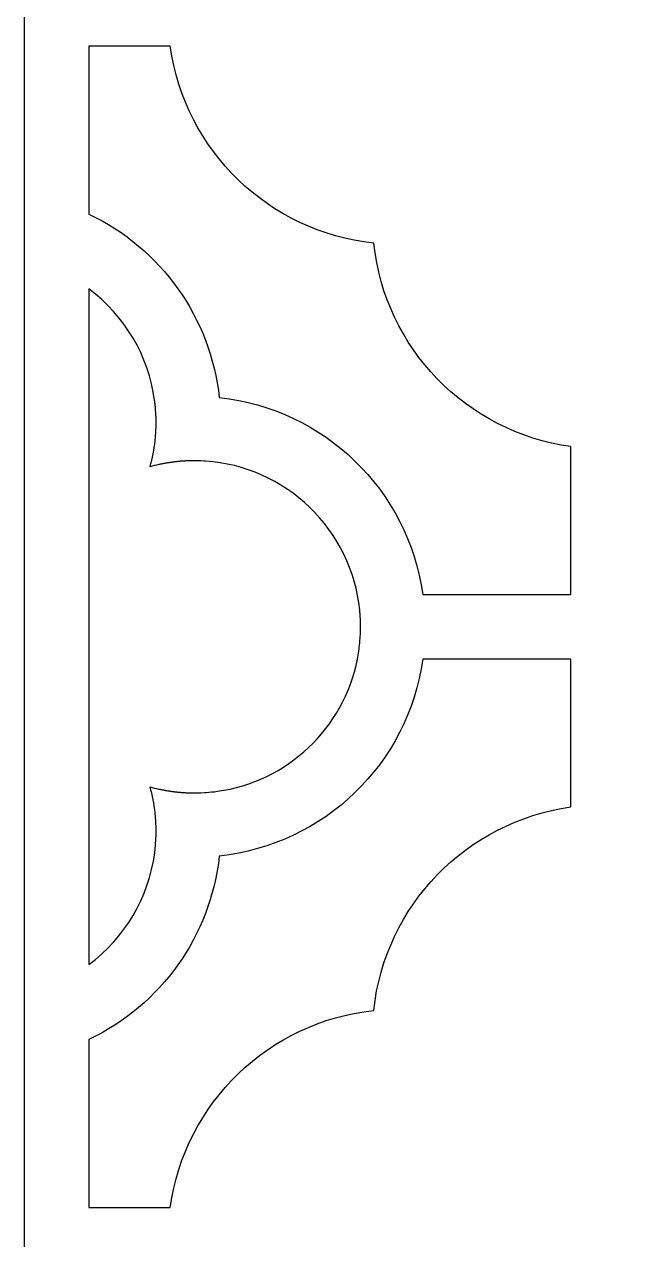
# Model space of a CAD drawing. Header units: centimetres. Extents: x -8.6 to 7.4, y -2.5 to 11.8.
# Drawn here: x -0.189 to 1.081, y 7.233 to 9.78 of the extents above; entities that cross this region are included whole.
import ezdxf

# ---------------------------------------------------------------- set-up
doc = ezdxf.new("R2010")
doc.units = ezdxf.units.CM
doc.header["$MEASUREMENT"] = 0
doc.layers.add('layer 1', color=7, linetype='Continuous')

msp = doc.modelspace()

# ---------------------------------------------------------------- linework, layer by layer
at = {"layer": 'layer 1', "color": 242}
for points, knots in [([(-0.18941, 11.81631), (-0.18941, 11.81631), (-0.0542, 11.81631), (-0.0542, 11.81631), (-0.0542, 11.81631), (-0.0542, 11.81631), (7.23783, 11.81631), (7.23783, 11.81631), (7.23783, 11.81631), (7.23783, 11.81631), (7.37304, 11.81631), (7.37304, 11.81631), (7.37304, 11.81631), (7.37304, 11.81631), (7.37304, 11.6811), (7.37304, 11.6811), (7.37304, 11.6811), (7.37304, 11.6811), (7.37304, -2.35212), (7.37304, -2.35212), (7.37304, -2.35212), (7.37304, -2.35212), (7.37304, -2.48733), (7.37304, -2.48733), (7.37304, -2.48733), (7.37304, -2.48733), (7.23783, -2.48733), (7.23783, -2.48733), (7.23783, -2.48733), (7.23783, -2.48733), (-0.0542, -2.48733), (-0.0542, -2.48733), (-0.0542, -2.48733), (-0.0542, -2.48733), (-0.18941, -2.48733), (-0.18941, -2.48733), (-0.18941, -2.48733), (-0.18941, -2.48733), (-0.18941, -2.35212), (-0.18941, -2.35212), (-0.18941, -2.35212), (-0.18941, -2.35212), (-0.18941, 11.6811), (-0.18941, 11.6811), (-0.18941, 11.6811), (-0.18941, 11.6811), (-0.18941, 11.81631), (-0.18941, 11.81631)], [0, 0, 0, 0, 0.0769231, 0.0769231, 0.0769231, 0.0769231, 0.1538462, 0.1538462, 0.1538462, 0.1538462, 0.2307692, 0.2307692, 0.2307692, 0.2307692, 0.3076923, 0.3076923, 0.3076923, 0.3076923, 0.3846154, 0.3846154, 0.3846154, 0.3846154, 0.4615385, 0.4615385, 0.4615385, 0.4615385, 0.5384615, 0.5384615, 0.5384615, 0.5384615, 0.6153846, 0.6153846, 0.6153846, 0.6153846, 0.6923077, 0.6923077, 0.6923077, 0.6923077, 0.7692308, 0.7692308, 0.7692308, 0.7692308, 0.8461538, 0.8461538, 0.8461538, 0.8461538, 1, 1, 1, 1]), ([(-0.0542, 9.73452), (-0.0542, 9.73452), (-0.0412, 9.73452), (-0.0412, 9.73452), (-0.0412, 9.73452), (-0.0412, 9.73452), (0.05099, 9.73452), (0.05099, 9.73452), (0.05099, 9.73452), (0.05099, 9.73452), (0.11614, 9.73452), (0.11614, 9.73452), (0.11614, 9.73452), (0.14695, 9.51533), (0.32248, 9.3452), (0.54257, 9.32167), (0.54257, 9.32167), (0.56627, 9.1016), (0.7362, 8.92589), (0.95541, 8.89525), (0.95541, 8.89525), (0.95541, 8.89525), (0.95541, 8.82997), (0.95541, 8.82997), (0.95541, 8.82997), (0.95541, 8.82997), (0.95541, 8.79668), (0.95541, 8.79668), (0.95541, 8.79668), (0.95541, 8.79668), (0.95541, 8.69812), (0.95541, 8.69812), (0.95541, 8.69812), (0.95541, 8.69812), (0.95541, 8.58531), (0.95541, 8.58531), (0.95541, 8.58531), (0.95541, 8.58531), (0.80044, 8.58531), (0.80044, 8.58531), (0.80044, 8.58531), (0.80044, 8.58531), (0.64548, 8.58531), (0.64548, 8.58531), (0.64548, 8.58531), (0.61467, 8.8045), (0.43914, 8.97463), (0.21905, 8.99817), (0.21905, 8.99817), (0.2008, 9.16512), (0.09749, 9.3106), (-0.0542, 9.38267), (-0.0542, 9.38267), (-0.0542, 9.38267), (-0.0542, 9.73452), (-0.0542, 9.73452), (-0.0542, 9.73452), (-0.0542, 9.73452), (-0.0542, 9.73452), (-0.0542, 9.73452)], [0, 0, 0, 0, 0.0625, 0.0625, 0.0625, 0.0625, 0.125, 0.125, 0.125, 0.125, 0.1875, 0.1875, 0.1875, 0.1875, 0.25, 0.25, 0.25, 0.25, 0.3125, 0.3125, 0.3125, 0.3125, 0.375, 0.375, 0.375, 0.375, 0.4375, 0.4375, 0.4375, 0.4375, 0.5, 0.5, 0.5, 0.5, 0.5625, 0.5625, 0.5625, 0.5625, 0.625, 0.625, 0.625, 0.625, 0.6875, 0.6875, 0.6875, 0.6875, 0.75, 0.75, 0.75, 0.75, 0.8125, 0.8125, 0.8125, 0.8125, 0.875, 0.875, 0.875, 0.875, 1, 1, 1, 1]), ([(-0.0542, 9.2257), (0.02131, 9.16967), (0.071, 9.08544), (0.08359, 8.99225), (0.08359, 8.99225), (0.08359, 8.99225), (0.08379, 8.9908), (0.08379, 8.9908), (0.08379, 8.9908), (0.08379, 8.9908), (0.08396, 8.98933), (0.08396, 8.98933), (0.08396, 8.98933), (0.08396, 8.98933), (0.08432, 8.98637), (0.08432, 8.98637), (0.08432, 8.98637), (0.08432, 8.98637), (0.08458, 8.98416), (0.08458, 8.98416), (0.08458, 8.98416), (0.08458, 8.98416), (0.08475, 8.9827), (0.08475, 8.9827), (0.08475, 8.9827), (0.08475, 8.9827), (0.08496, 8.98047), (0.08496, 8.98047), (0.08496, 8.98047), (0.08496, 8.98047), (0.08514, 8.97857), (0.08514, 8.97857), (0.08514, 8.97857), (0.08514, 8.97857), (0.0853, 8.97678), (0.0853, 8.97678), (0.0853, 8.97678), (0.0853, 8.97678), (0.08542, 8.97528), (0.08542, 8.97528), (0.08542, 8.97528), (0.08542, 8.97528), (0.08553, 8.97403), (0.08553, 8.97403), (0.08553, 8.97403), (0.08553, 8.97403), (0.08566, 8.97231), (0.08566, 8.97231), (0.08566, 8.97231), (0.08566, 8.97231), (0.0861, 8.96561), (0.0861, 8.96561), (0.0861, 8.96561), (0.0861, 8.96561), (0.08619, 8.96412), (0.08619, 8.96412), (0.08619, 8.96412), (0.08619, 8.96412), (0.08624, 8.96263), (0.08624, 8.96263), (0.08624, 8.96263), (0.08624, 8.96263), (0.08633, 8.96112), (0.08633, 8.96112), (0.08633, 8.96112), (0.08633, 8.96112), (0.08638, 8.95961), (0.08638, 8.95961), (0.08638, 8.95961), (0.08638, 8.95961), (0.08645, 8.95742), (0.08645, 8.95742), (0.08645, 8.95742), (0.08645, 8.95742), (0.08659, 8.95242), (0.08659, 8.95242), (0.08659, 8.95242), (0.08659, 8.95242), (0.08661, 8.95055), (0.08661, 8.95055), (0.08661, 8.95055), (0.08661, 8.95055), (0.08666, 8.94828), (0.08666, 8.94828), (0.08666, 8.94828), (0.08666, 8.94828), (0.08668, 8.94605), (0.08668, 8.94605), (0.08668, 8.94605), (0.08668, 8.94605), (0.08666, 8.94453), (0.08666, 8.94453), (0.08666, 8.94453), (0.08666, 8.94453), (0.08666, 8.94303), (0.08666, 8.94303), (0.08666, 8.94303), (0.08666, 8.94303), (0.08661, 8.94153), (0.08661, 8.94153), (0.08661, 8.94153), (0.08661, 8.94153), (0.08661, 8.94003), (0.08661, 8.94003), (0.08661, 8.94003), (0.08661, 8.94003), (0.08657, 8.93853), (0.08657, 8.93853), (0.08657, 8.93853), (0.08657, 8.93853), (0.08654, 8.93703), (0.08654, 8.93703), (0.08654, 8.93703), (0.08654, 8.93703), (0.08651, 8.93553), (0.08651, 8.93553), (0.08651, 8.93553), (0.08651, 8.93553), (0.08645, 8.93405), (0.08645, 8.93405), (0.08645, 8.93405), (0.08645, 8.93405), (0.08638, 8.93254), (0.08638, 8.93254), (0.08638, 8.93254), (0.08638, 8.93254), (0.08633, 8.93104), (0.08633, 8.93104), (0.08633, 8.93104), (0.08633, 8.93104), (0.08624, 8.92954), (0.08624, 8.92954), (0.08624, 8.92954), (0.08624, 8.92954), (0.08619, 8.92807), (0.08619, 8.92807), (0.08619, 8.92807), (0.08619, 8.92807), (0.0861, 8.92656), (0.0861, 8.92656), (0.0861, 8.92656), (0.0861, 8.92656), (0.08603, 8.92509), (0.08603, 8.92509), (0.08603, 8.92509), (0.08603, 8.92509), (0.08593, 8.92359), (0.08593, 8.92359), (0.08593, 8.92359), (0.08593, 8.92359), (0.08585, 8.92213), (0.08585, 8.92213), (0.08585, 8.92213), (0.08585, 8.92213), (0.08573, 8.92062), (0.08573, 8.92062), (0.08573, 8.92062), (0.08573, 8.92062), (0.08563, 8.91917), (0.08563, 8.91917), (0.08563, 8.91917), (0.08563, 8.91917), (0.0855, 8.91766), (0.0855, 8.91766), (0.0855, 8.91766), (0.0855, 8.91766), (0.08538, 8.91621), (0.08538, 8.91621), (0.08538, 8.91621), (0.08538, 8.91621), (0.08522, 8.91471), (0.08522, 8.91471), (0.08522, 8.91471), (0.08522, 8.91471), (0.08511, 8.91324), (0.08511, 8.91324), (0.08511, 8.91324), (0.08511, 8.91324), (0.08497, 8.91179), (0.08497, 8.91179), (0.08497, 8.91179), (0.08497, 8.91179), (0.08485, 8.91033), (0.08485, 8.91033), (0.08485, 8.91033), (0.08485, 8.91033), (0.08468, 8.90885), (0.08468, 8.90885), (0.08468, 8.90885), (0.08468, 8.90885), (0.08452, 8.90739), (0.08452, 8.90739), (0.08452, 8.90739), (0.08251, 8.88909), (0.07903, 8.87098), (0.07412, 8.85323), (0.07412, 8.85323), (0.08014, 8.85486), (0.0862, 8.85635), (0.09229, 8.85768), (0.09229, 8.85768), (0.09229, 8.85768), (0.09371, 8.858), (0.09371, 8.858), (0.09371, 8.858), (0.09371, 8.858), (0.09513, 8.85829), (0.09513, 8.85829), (0.09513, 8.85829), (0.09513, 8.85829), (0.09655, 8.85862), (0.09655, 8.85862), (0.09655, 8.85862), (0.09655, 8.85862), (0.09797, 8.85888), (0.09797, 8.85888), (0.09797, 8.85888), (0.09797, 8.85888), (0.09939, 8.85917), (0.09939, 8.85917), (0.09939, 8.85917), (0.09939, 8.85917), (0.1008, 8.85944), (0.1008, 8.85944), (0.1008, 8.85944), (0.1008, 8.85944), (0.10223, 8.85972), (0.10223, 8.85972), (0.10223, 8.85972), (0.10223, 8.85972), (0.10365, 8.85997), (0.10365, 8.85997), (0.10365, 8.85997), (0.10365, 8.85997), (0.1051, 8.86024), (0.1051, 8.86024), (0.1051, 8.86024), (0.1051, 8.86024), (0.10651, 8.8605), (0.10651, 8.8605), (0.10651, 8.8605), (0.10651, 8.8605), (0.10797, 8.86076), (0.10797, 8.86076), (0.10797, 8.86076), (0.10797, 8.86076), (0.10939, 8.86098), (0.10939, 8.86098), (0.10939, 8.86098), (0.10939, 8.86098), (0.11084, 8.86123), (0.11084, 8.86123), (0.11084, 8.86123), (0.11084, 8.86123), (0.11227, 8.86145), (0.11227, 8.86145), (0.11227, 8.86145), (0.11227, 8.86145), (0.11373, 8.86169), (0.11373, 8.86169), (0.11373, 8.86169), (0.11373, 8.86169), (0.11516, 8.8619), (0.11516, 8.8619), (0.11516, 8.8619), (0.11516, 8.8619), (0.11662, 8.86213), (0.11662, 8.86213), (0.11662, 8.86213), (0.11662, 8.86213), (0.11809, 8.86233), (0.11809, 8.86233), (0.11809, 8.86233), (0.11809, 8.86233), (0.11955, 8.86256), (0.11955, 8.86256), (0.11955, 8.86256), (0.11955, 8.86256), (0.12097, 8.86272), (0.12097, 8.86272), (0.12097, 8.86272), (0.12097, 8.86272), (0.12244, 8.86292), (0.12244, 8.86292), (0.12244, 8.86292), (0.12244, 8.86292), (0.1239, 8.86308), (0.1239, 8.86308), (0.1239, 8.86308), (0.1239, 8.86308), (0.12536, 8.86328), (0.12536, 8.86328), (0.12536, 8.86328), (0.12536, 8.86328), (0.12681, 8.86345), (0.12681, 8.86345), (0.12681, 8.86345), (0.12681, 8.86345), (0.12828, 8.86362), (0.12828, 8.86362), (0.12828, 8.86362), (0.12828, 8.86362), (0.12974, 8.86378), (0.12974, 8.86378), (0.12974, 8.86378), (0.12974, 8.86378), (0.13122, 8.86395), (0.13122, 8.86395), (0.13122, 8.86395), (0.13122, 8.86395), (0.13267, 8.86407), (0.13267, 8.86407), (0.13267, 8.86407), (0.13267, 8.86407), (0.13413, 8.86422), (0.13413, 8.86422), (0.13413, 8.86422), (0.13413, 8.86422), (0.13559, 8.86434), (0.13559, 8.86434), (0.13559, 8.86434), (0.13559, 8.86434), (0.13709, 8.86449), (0.13709, 8.86449), (0.13709, 8.86449), (0.13709, 8.86449), (0.13855, 8.86461), (0.13855, 8.86461), (0.13855, 8.86461), (0.13855, 8.86461), (0.14006, 8.86474), (0.14006, 8.86474), (0.14006, 8.86474), (0.14006, 8.86474), (0.14151, 8.86484), (0.14151, 8.86484), (0.14151, 8.86484), (0.14151, 8.86484), (0.14302, 8.86497), (0.14302, 8.86497), (0.14302, 8.86497), (0.14302, 8.86497), (0.14447, 8.86504), (0.14447, 8.86504), (0.14447, 8.86504), (0.14447, 8.86504), (0.14598, 8.86514), (0.14598, 8.86514), (0.14598, 8.86514), (0.14598, 8.86514), (0.14745, 8.86522), (0.14745, 8.86522), (0.14745, 8.86522), (0.14745, 8.86522), (0.14896, 8.8653), (0.14896, 8.8653), (0.14896, 8.8653), (0.14896, 8.8653), (0.15042, 8.86535), (0.15042, 8.86535), (0.15042, 8.86535), (0.15042, 8.86535), (0.15193, 8.86544), (0.15193, 8.86544), (0.15193, 8.86544), (0.15193, 8.86544), (0.15343, 8.86549), (0.15343, 8.86549), (0.15343, 8.86549), (0.15343, 8.86549), (0.15493, 8.86558), (0.15493, 8.86558), (0.15493, 8.86558), (0.15493, 8.86558), (0.15641, 8.86562), (0.15641, 8.86562), (0.15641, 8.86562), (0.15641, 8.86562), (0.15792, 8.86566), (0.15792, 8.86566), (0.15792, 8.86566), (0.15792, 8.86566), (0.15941, 8.86568), (0.15941, 8.86568), (0.15941, 8.86568), (0.15941, 8.86568), (0.16092, 8.86572), (0.16092, 8.86572), (0.16092, 8.86572), (0.16092, 8.86572), (0.16241, 8.86572), (0.16241, 8.86572), (0.16241, 8.86572), (0.16241, 8.86572), (0.16392, 8.86577), (0.16392, 8.86577), (0.16392, 8.86577), (0.16392, 8.86577), (0.16541, 8.86577), (0.16541, 8.86577), (0.16541, 8.86577), (0.16541, 8.86577), (0.16693, 8.86579), (0.16693, 8.86579), (0.16693, 8.86579), (0.16693, 8.86579), (0.16844, 8.86577), (0.16844, 8.86577), (0.16844, 8.86577), (0.16844, 8.86577), (0.17026, 8.86576), (0.17026, 8.86576), (0.17026, 8.86576), (0.17026, 8.86576), (0.1722, 8.86572), (0.1722, 8.86572), (0.1722, 8.86572), (0.1722, 8.86572), (0.17864, 8.86556), (0.17864, 8.86556), (0.17864, 8.86556), (0.17864, 8.86556), (0.18049, 8.86548), (0.18049, 8.86548), (0.18049, 8.86548), (0.18049, 8.86548), (0.18722, 8.86516), (0.18722, 8.86516), (0.18722, 8.86516), (0.18722, 8.86516), (0.18871, 8.86507), (0.18871, 8.86507), (0.18871, 8.86507), (0.18871, 8.86507), (0.19022, 8.86498), (0.19022, 8.86498), (0.19022, 8.86498), (0.27215, 8.85935), (0.34951, 8.82497), (0.40863, 8.76797), (0.40863, 8.76797), (0.46776, 8.71096), (0.5048, 8.63479), (0.51318, 8.55307), (0.51318, 8.55307), (0.51318, 8.55307), (0.51368, 8.54778), (0.51368, 8.54778), (0.51368, 8.54778), (0.51368, 8.54778), (0.51385, 8.54567), (0.51385, 8.54567), (0.51385, 8.54567), (0.51422, 8.54086), (0.51451, 8.53605), (0.51471, 8.53123), (0.51471, 8.53123), (0.51471, 8.53123), (0.51476, 8.52963), (0.51476, 8.52963), (0.51476, 8.52963), (0.51476, 8.52963), (0.51485, 8.52748), (0.51485, 8.52748), (0.51485, 8.52748), (0.51485, 8.52748), (0.51493, 8.5244), (0.51493, 8.5244), (0.51493, 8.5244), (0.51493, 8.5244), (0.51494, 8.52275), (0.51494, 8.52275), (0.51494, 8.52275), (0.51494, 8.52275), (0.51498, 8.521), (0.51498, 8.521), (0.51498, 8.521), (0.51498, 8.521), (0.51499, 8.5188), (0.51499, 8.5188), (0.51499, 8.5188), (0.51499, 8.5188), (0.51499, 8.51666), (0.51499, 8.51666), (0.51499, 8.51666), (0.51499, 8.51666), (0.51498, 8.51451), (0.51498, 8.51451), (0.51498, 8.51451), (0.51498, 8.51451), (0.51494, 8.51278), (0.51494, 8.51278), (0.51494, 8.51278), (0.51494, 8.51278), (0.51493, 8.51126), (0.51493, 8.51126), (0.51493, 8.51126), (0.51493, 8.51126), (0.51489, 8.50911), (0.51489, 8.50911), (0.51489, 8.50911), (0.51489, 8.50911), (0.51481, 8.50694), (0.51481, 8.50694), (0.51481, 8.50694), (0.51481, 8.50694), (0.51476, 8.50546), (0.51476, 8.50546), (0.51476, 8.50546), (0.51455, 8.49989), (0.51422, 8.49433), (0.51377, 8.48878), (0.51377, 8.48878), (0.51377, 8.48878), (0.51331, 8.48346), (0.51331, 8.48346), (0.51331, 8.48346), (0.51216, 8.47229), (0.51052, 8.46118), (0.5084, 8.45015), (0.5084, 8.45015), (0.47977, 8.30451), (0.36156, 8.1931), (0.21451, 8.17292), (0.21451, 8.17292), (0.20681, 8.17187), (0.19908, 8.17107), (0.19132, 8.17052), (0.19132, 8.17052), (0.19132, 8.17052), (0.18949, 8.17041), (0.18949, 8.17041), (0.18949, 8.17041), (0.18949, 8.17041), (0.18798, 8.17031), (0.18798, 8.17031), (0.18798, 8.17031), (0.18798, 8.17031), (0.18049, 8.16994), (0.18049, 8.16994), (0.18049, 8.16994), (0.18049, 8.16994), (0.17864, 8.16987), (0.17864, 8.16987), (0.17864, 8.16987), (0.17864, 8.16987), (0.17331, 8.16972), (0.17331, 8.16972), (0.17331, 8.16972), (0.17331, 8.16972), (0.17144, 8.16971), (0.17144, 8.16971), (0.17144, 8.16971), (0.17144, 8.16971), (0.16917, 8.16967), (0.16917, 8.16967), (0.16917, 8.16967), (0.16917, 8.16967), (0.16693, 8.16963), (0.16693, 8.16963), (0.16693, 8.16963), (0.16693, 8.16963), (0.16541, 8.16967), (0.16541, 8.16967), (0.16541, 8.16967), (0.16541, 8.16967), (0.16392, 8.16967), (0.16392, 8.16967), (0.16392, 8.16967), (0.16392, 8.16967), (0.16241, 8.16971), (0.16241, 8.16971), (0.16241, 8.16971), (0.16241, 8.16971), (0.16092, 8.16971), (0.16092, 8.16971), (0.16092, 8.16971), (0.16092, 8.16971), (0.15941, 8.16974), (0.15941, 8.16974), (0.15941, 8.16974), (0.15941, 8.16974), (0.15792, 8.16977), (0.15792, 8.16977), (0.15792, 8.16977), (0.15792, 8.16977), (0.15641, 8.16981), (0.15641, 8.16981), (0.15641, 8.16981), (0.15641, 8.16981), (0.15493, 8.16986), (0.15493, 8.16986), (0.15493, 8.16986), (0.15493, 8.16986), (0.15343, 8.16993), (0.15343, 8.16993), (0.15343, 8.16993), (0.15343, 8.16993), (0.15193, 8.16998), (0.15193, 8.16998), (0.15193, 8.16998), (0.15193, 8.16998), (0.15042, 8.17007), (0.15042, 8.17007), (0.15042, 8.17007), (0.15042, 8.17007), (0.14896, 8.17012), (0.14896, 8.17012), (0.14896, 8.17012), (0.14896, 8.17012), (0.14745, 8.17021), (0.14745, 8.17021), (0.14745, 8.17021), (0.14745, 8.17021), (0.14599, 8.17028), (0.14599, 8.17028), (0.14599, 8.17028), (0.14599, 8.17028), (0.14449, 8.17039), (0.14449, 8.17039), (0.14449, 8.17039), (0.14449, 8.17039), (0.14303, 8.17046), (0.14303, 8.17046), (0.14303, 8.17046), (0.14303, 8.17046), (0.14152, 8.17059), (0.14152, 8.17059), (0.14152, 8.17059), (0.14152, 8.17059), (0.14007, 8.17068), (0.14007, 8.17068), (0.14007, 8.17068), (0.14007, 8.17068), (0.13856, 8.17081), (0.13856, 8.17081), (0.13856, 8.17081), (0.13856, 8.17081), (0.13711, 8.17094), (0.13711, 8.17094), (0.13711, 8.17094), (0.13711, 8.17094), (0.13563, 8.17109), (0.13563, 8.17109), (0.13563, 8.17109), (0.13563, 8.17109), (0.13416, 8.1712), (0.13416, 8.1712), (0.13416, 8.1712), (0.13416, 8.1712), (0.1327, 8.17135), (0.1327, 8.17135), (0.1327, 8.17135), (0.1327, 8.17135), (0.13124, 8.17148), (0.13124, 8.17148), (0.13124, 8.17148), (0.13124, 8.17148), (0.12976, 8.17164), (0.12976, 8.17164), (0.12976, 8.17164), (0.12976, 8.17164), (0.12831, 8.1718), (0.12831, 8.1718), (0.12831, 8.1718), (0.12831, 8.1718), (0.12685, 8.17198), (0.12685, 8.17198), (0.12685, 8.17198), (0.12685, 8.17198), (0.12538, 8.17214), (0.12538, 8.17214), (0.12538, 8.17214), (0.12538, 8.17214), (0.12392, 8.17234), (0.12392, 8.17234), (0.12392, 8.17234), (0.12392, 8.17234), (0.12247, 8.17251), (0.12247, 8.17251), (0.12247, 8.17251), (0.12247, 8.17251), (0.121, 8.17271), (0.121, 8.17271), (0.121, 8.17271), (0.121, 8.17271), (0.11958, 8.17287), (0.11958, 8.17287), (0.11958, 8.17287), (0.11958, 8.17287), (0.11813, 8.1731), (0.11813, 8.1731), (0.11813, 8.1731), (0.11813, 8.1731), (0.11667, 8.1733), (0.11667, 8.1733), (0.11667, 8.1733), (0.11667, 8.1733), (0.1152, 8.17354), (0.1152, 8.17354), (0.1152, 8.17354), (0.1152, 8.17354), (0.11377, 8.17373), (0.11377, 8.17373), (0.11377, 8.17373), (0.11377, 8.17373), (0.11231, 8.17398), (0.11231, 8.17398), (0.11231, 8.17398), (0.11231, 8.17398), (0.1109, 8.1742), (0.1109, 8.1742), (0.1109, 8.1742), (0.1109, 8.1742), (0.10943, 8.17445), (0.10943, 8.17445), (0.10943, 8.17445), (0.10943, 8.17445), (0.10801, 8.17467), (0.10801, 8.17467), (0.10801, 8.17467), (0.10801, 8.17467), (0.10655, 8.17494), (0.10655, 8.17494), (0.10655, 8.17494), (0.10655, 8.17494), (0.10513, 8.17518), (0.10513, 8.17518), (0.10513, 8.17518), (0.10513, 8.17518), (0.1037, 8.17547), (0.1037, 8.17547), (0.1037, 8.17547), (0.1037, 8.17547), (0.10228, 8.17571), (0.10228, 8.17571), (0.10228, 8.17571), (0.10228, 8.17571), (0.10087, 8.17599), (0.10087, 8.17599), (0.10087, 8.17599), (0.10087, 8.17599), (0.09943, 8.17626), (0.09943, 8.17626), (0.09943, 8.17626), (0.09943, 8.17626), (0.09802, 8.17655), (0.09802, 8.17655), (0.09802, 8.17655), (0.09802, 8.17655), (0.0966, 8.17681), (0.0966, 8.17681), (0.0966, 8.17681), (0.0966, 8.17681), (0.09518, 8.17714), (0.09518, 8.17714), (0.09518, 8.17714), (0.09518, 8.17714), (0.09376, 8.17743), (0.09376, 8.17743), (0.09376, 8.17743), (0.09376, 8.17743), (0.09234, 8.17775), (0.09234, 8.17775), (0.09234, 8.17775), (0.08625, 8.17907), (0.0802, 8.18055), (0.07419, 8.1822), (0.07419, 8.1822), (0.07904, 8.16444), (0.0825, 8.14633), (0.08451, 8.12803), (0.08451, 8.12803), (0.08451, 8.12803), (0.08467, 8.12658), (0.08467, 8.12658), (0.08467, 8.12658), (0.08467, 8.12658), (0.08483, 8.12511), (0.08483, 8.12511), (0.08483, 8.12511), (0.08483, 8.12511), (0.08496, 8.12364), (0.08496, 8.12364), (0.08496, 8.12364), (0.08496, 8.12364), (0.08511, 8.12218), (0.08511, 8.12218), (0.08511, 8.12218), (0.08511, 8.12218), (0.08522, 8.12072), (0.08522, 8.12072), (0.08522, 8.12072), (0.08522, 8.12072), (0.08538, 8.11922), (0.08538, 8.11922), (0.08538, 8.11922), (0.08538, 8.11922), (0.0855, 8.11776), (0.0855, 8.11776), (0.0855, 8.11776), (0.0855, 8.11776), (0.08563, 8.11626), (0.08563, 8.11626), (0.08563, 8.11626), (0.08563, 8.11626), (0.08573, 8.1148), (0.08573, 8.1148), (0.08573, 8.1148), (0.08573, 8.1148), (0.08585, 8.11329), (0.08585, 8.11329), (0.08585, 8.11329), (0.08585, 8.11329), (0.08593, 8.11184), (0.08593, 8.11184), (0.08593, 8.11184), (0.08593, 8.11184), (0.08603, 8.11033), (0.08603, 8.11033), (0.08603, 8.11033), (0.08603, 8.11033), (0.0861, 8.10886), (0.0861, 8.10886), (0.0861, 8.10886), (0.0861, 8.10886), (0.08619, 8.10736), (0.08619, 8.10736), (0.08619, 8.10736), (0.08619, 8.10736), (0.08624, 8.10589), (0.08624, 8.10589), (0.08624, 8.10589), (0.08624, 8.10589), (0.08633, 8.10439), (0.08633, 8.10439), (0.08633, 8.10439), (0.08633, 8.10439), (0.08638, 8.10289), (0.08638, 8.10289), (0.08638, 8.10289), (0.08638, 8.10289), (0.08645, 8.10138), (0.08645, 8.10138), (0.08645, 8.10138), (0.08645, 8.10138), (0.08651, 8.0999), (0.08651, 8.0999), (0.08651, 8.0999), (0.08651, 8.0999), (0.08654, 8.09839), (0.08654, 8.09839), (0.08654, 8.09839), (0.08654, 8.09839), (0.08657, 8.0969), (0.08657, 8.0969), (0.08657, 8.0969), (0.08657, 8.0969), (0.08661, 8.09539), (0.08661, 8.09539), (0.08661, 8.09539), (0.08661, 8.09539), (0.08661, 8.0939), (0.08661, 8.0939), (0.08661, 8.0939), (0.08661, 8.0939), (0.08666, 8.09239), (0.08666, 8.09239), (0.08666, 8.09239), (0.08666, 8.09239), (0.08666, 8.0909), (0.08666, 8.0909), (0.08666, 8.0909), (0.08666, 8.0909), (0.08668, 8.08938), (0.08668, 8.08938), (0.08668, 8.08938), (0.08668, 8.08938), (0.08666, 8.08788), (0.08666, 8.08788), (0.08666, 8.08788), (0.08666, 8.08788), (0.08663, 8.08605), (0.08663, 8.08605), (0.08663, 8.08605), (0.08663, 8.08605), (0.08661, 8.08411), (0.08661, 8.08411), (0.08661, 8.08411), (0.08661, 8.08411), (0.08651, 8.07904), (0.08651, 8.07904), (0.08651, 8.07904), (0.08651, 8.07904), (0.08638, 8.07581), (0.08638, 8.07581), (0.08638, 8.07581), (0.08638, 8.07581), (0.08633, 8.0743), (0.08633, 8.0743), (0.08633, 8.0743), (0.08633, 8.0743), (0.08624, 8.07281), (0.08624, 8.07281), (0.08624, 8.07281), (0.08624, 8.07281), (0.0862, 8.07149), (0.0862, 8.07149), (0.0862, 8.07149), (0.0862, 8.07149), (0.0861, 8.06981), (0.0861, 8.06981), (0.0861, 8.06981), (0.0861, 8.06981), (0.08568, 8.06329), (0.08568, 8.06329), (0.08568, 8.06329), (0.08568, 8.06329), (0.08554, 8.06163), (0.08554, 8.06163), (0.08554, 8.06163), (0.08554, 8.06163), (0.08542, 8.06015), (0.08542, 8.06015), (0.08542, 8.06015), (0.08542, 8.06015), (0.0853, 8.05865), (0.0853, 8.05865), (0.0853, 8.05865), (0.0853, 8.05865), (0.08515, 8.0572), (0.08515, 8.0572), (0.08515, 8.0572), (0.08515, 8.0572), (0.08504, 8.05576), (0.08504, 8.05576), (0.08504, 8.05576), (0.08504, 8.05576), (0.08485, 8.05367), (0.08485, 8.05367), (0.08485, 8.05367), (0.08485, 8.05367), (0.08466, 8.052), (0.08466, 8.052), (0.08466, 8.052), (0.08466, 8.052), (0.08441, 8.04979), (0.08441, 8.04979), (0.08441, 8.04979), (0.08441, 8.04979), (0.08408, 8.0471), (0.08408, 8.0471), (0.08408, 8.0471), (0.08408, 8.0471), (0.08388, 8.04537), (0.08388, 8.04537), (0.08388, 8.04537), (0.08388, 8.04537), (0.08368, 8.0439), (0.08368, 8.0439), (0.08368, 8.0439), (0.07123, 7.95046), (0.02146, 7.86598), (-0.0542, 7.80976), (-0.0542, 7.80976), (-0.0542, 7.80976), (-0.0542, 9.2257), (-0.0542, 9.2257), (-0.0542, 9.2257), (-0.0542, 9.2257), (-0.0542, 9.2257), (-0.0542, 9.2257)], [0, 0, 0, 0, 0.0040984, 0.0040984, 0.0040984, 0.0040984, 0.0081967, 0.0081967, 0.0081967, 0.0081967, 0.0122951, 0.0122951, 0.0122951, 0.0122951, 0.0163934, 0.0163934, 0.0163934, 0.0163934, 0.0204918, 0.0204918, 0.0204918, 0.0204918, 0.0245902, 0.0245902, 0.0245902, 0.0245902, 0.0286885, 0.0286885, 0.0286885, 0.0286885, 0.0327869, 0.0327869, 0.0327869, 0.0327869, 0.0368852, 0.0368852, 0.0368852, 0.0368852, 0.0409836, 0.0409836, 0.0409836, 0.0409836, 0.045082, 0.045082, 0.045082, 0.045082, 0.0491803, 0.0491803, 0.0491803, 0.0491803, 0.0532787, 0.0532787, 0.0532787, 0.0532787, 0.057377, 0.057377, 0.057377, 0.057377, 0.0614754, 0.0614754, 0.0614754, 0.0614754, 0.0655738, 0.0655738, 0.0655738, 0.0655738, 0.0696721, 0.0696721, 0.0696721, 0.0696721, 0.0737705, 0.0737705, 0.0737705, 0.0737705, 0.0778689, 0.0778689, 0.0778689, 0.0778689, 0.0819672, 0.0819672, 0.0819672, 0.0819672, 0.0860656, 0.0860656, 0.0860656, 0.0860656, 0.0901639, 0.0901639, 0.0901639, 0.0901639, 0.0942623, 0.0942623, 0.0942623, 0.0942623, 0.0983607, 0.0983607, 0.0983607, 0.0983607, 0.102459, 0.102459, 0.102459, 0.102459, 0.1065574, 0.1065574, 0.1065574, 0.1065574, 0.1106557, 0.1106557, 0.1106557, 0.1106557, 0.1147541, 0.1147541, 0.1147541, 0.1147541, 0.1188525, 0.1188525, 0.1188525, 0.1188525, 0.1229508, 0.1229508, 0.1229508, 0.1229508, 0.1270492, 0.1270492, 0.1270492, 0.1270492, 0.1311475, 0.1311475, 0.1311475, 0.1311475, 0.1352459, 0.1352459, 0.1352459, 0.1352459, 0.1393443, 0.1393443, 0.1393443, 0.1393443, 0.1434426, 0.1434426, 0.1434426, 0.1434426, 0.147541, 0.147541, 0.147541, 0.147541, 0.1516393, 0.1516393, 0.1516393, 0.1516393, 0.1557377, 0.1557377, 0.1557377, 0.1557377, 0.1598361, 0.1598361, 0.1598361, 0.1598361, 0.1639344, 0.1639344, 0.1639344, 0.1639344, 0.1680328, 0.1680328, 0.1680328, 0.1680328, 0.1721311, 0.1721311, 0.1721311, 0.1721311, 0.1762295, 0.1762295, 0.1762295, 0.1762295, 0.1803279, 0.1803279, 0.1803279, 0.1803279, 0.1844262, 0.1844262, 0.1844262, 0.1844262, 0.1885246, 0.1885246, 0.1885246, 0.1885246, 0.192623, 0.192623, 0.192623, 0.192623, 0.1967213, 0.1967213, 0.1967213, 0.1967213, 0.2008197, 0.2008197, 0.2008197, 0.2008197, 0.204918, 0.204918, 0.204918, 0.204918, 0.2090164, 0.2090164, 0.2090164, 0.2090164, 0.2131148, 0.2131148, 0.2131148, 0.2131148, 0.2172131, 0.2172131, 0.2172131, 0.2172131, 0.2213115, 0.2213115, 0.2213115, 0.2213115, 0.2254098, 0.2254098, 0.2254098, 0.2254098, 0.2295082, 0.2295082, 0.2295082, 0.2295082, 0.2336066, 0.2336066, 0.2336066, 0.2336066, 0.2377049, 0.2377049, 0.2377049, 0.2377049, 0.2418033, 0.2418033, 0.2418033, 0.2418033, 0.2459016, 0.2459016, 0.2459016, 0.2459016, 0.25, 0.25, 0.25, 0.25, 0.2540984, 0.2540984, 0.2540984, 0.2540984, 0.2581967, 0.2581967, 0.2581967, 0.2581967, 0.2622951, 0.2622951, 0.2622951, 0.2622951, 0.2663934, 0.2663934, 0.2663934, 0.2663934, 0.2704918, 0.2704918, 0.2704918, 0.2704918, 0.2745902, 0.2745902, 0.2745902, 0.2745902, 0.2786885, 0.2786885, 0.2786885, 0.2786885, 0.2827869, 0.2827869, 0.2827869, 0.2827869, 0.2868852, 0.2868852, 0.2868852, 0.2868852, 0.2909836, 0.2909836, 0.2909836, 0.2909836, 0.295082, 0.295082, 0.295082, 0.295082, 0.2991803, 0.2991803, 0.2991803, 0.2991803, 0.3032787, 0.3032787, 0.3032787, 0.3032787, 0.307377, 0.307377, 0.307377, 0.307377, 0.3114754, 0.3114754, 0.3114754, 0.3114754, 0.3155738, 0.3155738, 0.3155738, 0.3155738, 0.3196721, 0.3196721, 0.3196721, 0.3196721, 0.3237705, 0.3237705, 0.3237705, 0.3237705, 0.3278689, 0.3278689, 0.3278689, 0.3278689, 0.3319672, 0.3319672, 0.3319672, 0.3319672, 0.3360656, 0.3360656, 0.3360656, 0.3360656, 0.3401639, 0.3401639, 0.3401639, 0.3401639, 0.3442623, 0.3442623, 0.3442623, 0.3442623, 0.3483607, 0.3483607, 0.3483607, 0.3483607, 0.352459, 0.352459, 0.352459, 0.352459, 0.3565574, 0.3565574, 0.3565574, 0.3565574, 0.3606557, 0.3606557, 0.3606557, 0.3606557, 0.3647541, 0.3647541, 0.3647541, 0.3647541, 0.3688525, 0.3688525, 0.3688525, 0.3688525, 0.3729508, 0.3729508, 0.3729508, 0.3729508, 0.3770492, 0.3770492, 0.3770492, 0.3770492, 0.3811475, 0.3811475, 0.3811475, 0.3811475, 0.3852459, 0.3852459, 0.3852459, 0.3852459, 0.3893443, 0.3893443, 0.3893443, 0.3893443, 0.3934426, 0.3934426, 0.3934426, 0.3934426, 0.397541, 0.397541, 0.397541, 0.397541, 0.4016393, 0.4016393, 0.4016393, 0.4016393, 0.4057377, 0.4057377, 0.4057377, 0.4057377, 0.4098361, 0.4098361, 0.4098361, 0.4098361, 0.4139344, 0.4139344, 0.4139344, 0.4139344, 0.4180328, 0.4180328, 0.4180328, 0.4180328, 0.4221311, 0.4221311, 0.4221311, 0.4221311, 0.4262295, 0.4262295, 0.4262295, 0.4262295, 0.4303279, 0.4303279, 0.4303279, 0.4303279, 0.4344262, 0.4344262, 0.4344262, 0.4344262, 0.4385246, 0.4385246, 0.4385246, 0.4385246, 0.442623, 0.442623, 0.442623, 0.442623, 0.4467213, 0.4467213, 0.4467213, 0.4467213, 0.4508197, 0.4508197, 0.4508197, 0.4508197, 0.454918, 0.454918, 0.454918, 0.454918, 0.4590164, 0.4590164, 0.4590164, 0.4590164, 0.4631148, 0.4631148, 0.4631148, 0.4631148, 0.4672131, 0.4672131, 0.4672131, 0.4672131, 0.4713115, 0.4713115, 0.4713115, 0.4713115, 0.4754098, 0.4754098, 0.4754098, 0.4754098, 0.4795082, 0.4795082, 0.4795082, 0.4795082, 0.4836066, 0.4836066, 0.4836066, 0.4836066, 0.4877049, 0.4877049, 0.4877049, 0.4877049, 0.4918033, 0.4918033, 0.4918033, 0.4918033, 0.4959016, 0.4959016, 0.4959016, 0.4959016, 0.5, 0.5, 0.5, 0.5, 0.5040984, 0.5040984, 0.5040984, 0.5040984, 0.5081967, 0.5081967, 0.5081967, 0.5081967, 0.5122951, 0.5122951, 0.5122951, 0.5122951, 0.5163934, 0.5163934, 0.5163934, 0.5163934, 0.5204918, 0.5204918, 0.5204918, 0.5204918, 0.5245902, 0.5245902, 0.5245902, 0.5245902, 0.5286885, 0.5286885, 0.5286885, 0.5286885, 0.5327869, 0.5327869, 0.5327869, 0.5327869, 0.5368852, 0.5368852, 0.5368852, 0.5368852, 0.5409836, 0.5409836, 0.5409836, 0.5409836, 0.545082, 0.545082, 0.545082, 0.545082, 0.5491803, 0.5491803, 0.5491803, 0.5491803, 0.5532787, 0.5532787, 0.5532787, 0.5532787, 0.557377, 0.557377, 0.557377, 0.557377, 0.5614754, 0.5614754, 0.5614754, 0.5614754, 0.5655738, 0.5655738, 0.5655738, 0.5655738, 0.5696721, 0.5696721, 0.5696721, 0.5696721, 0.5737705, 0.5737705, 0.5737705, 0.5737705, 0.5778689, 0.5778689, 0.5778689, 0.5778689, 0.5819672, 0.5819672, 0.5819672, 0.5819672, 0.5860656, 0.5860656, 0.5860656, 0.5860656, 0.5901639, 0.5901639, 0.5901639, 0.5901639, 0.5942623, 0.5942623, 0.5942623, 0.5942623, 0.5983607, 0.5983607, 0.5983607, 0.5983607, 0.602459, 0.602459, 0.602459, 0.602459, 0.6065574, 0.6065574, 0.6065574, 0.6065574, 0.6106557, 0.6106557, 0.6106557, 0.6106557, 0.6147541, 0.6147541, 0.6147541, 0.6147541, 0.6188525, 0.6188525, 0.6188525, 0.6188525, 0.6229508, 0.6229508, 0.6229508, 0.6229508, 0.6270492, 0.6270492, 0.6270492, 0.6270492, 0.6311475, 0.6311475, 0.6311475, 0.6311475, 0.6352459, 0.6352459, 0.6352459, 0.6352459, 0.6393443, 0.6393443, 0.6393443, 0.6393443, 0.6434426, 0.6434426, 0.6434426, 0.6434426, 0.647541, 0.647541, 0.647541, 0.647541, 0.6516393, 0.6516393, 0.6516393, 0.6516393, 0.6557377, 0.6557377, 0.6557377, 0.6557377, 0.6598361, 0.6598361, 0.6598361, 0.6598361, 0.6639344, 0.6639344, 0.6639344, 0.6639344, 0.6680328, 0.6680328, 0.6680328, 0.6680328, 0.6721311, 0.6721311, 0.6721311, 0.6721311, 0.6762295, 0.6762295, 0.6762295, 0.6762295, 0.6803279, 0.6803279, 0.6803279, 0.6803279, 0.6844262, 0.6844262, 0.6844262, 0.6844262, 0.6885246, 0.6885246, 0.6885246, 0.6885246, 0.692623, 0.692623, 0.692623, 0.692623, 0.6967213, 0.6967213, 0.6967213, 0.6967213, 0.7008197, 0.7008197, 0.7008197, 0.7008197, 0.704918, 0.704918, 0.704918, 0.704918, 0.7090164, 0.7090164, 0.7090164, 0.7090164, 0.7131148, 0.7131148, 0.7131148, 0.7131148, 0.7172131, 0.7172131, 0.7172131, 0.7172131, 0.7213115, 0.7213115, 0.7213115, 0.7213115, 0.7254098, 0.7254098, 0.7254098, 0.7254098, 0.7295082, 0.7295082, 0.7295082, 0.7295082, 0.7336066, 0.7336066, 0.7336066, 0.7336066, 0.7377049, 0.7377049, 0.7377049, 0.7377049, 0.7418033, 0.7418033, 0.7418033, 0.7418033, 0.7459016, 0.7459016, 0.7459016, 0.7459016, 0.75, 0.75, 0.75, 0.75, 0.7540984, 0.7540984, 0.7540984, 0.7540984, 0.7581967, 0.7581967, 0.7581967, 0.7581967, 0.7622951, 0.7622951, 0.7622951, 0.7622951, 0.7663934, 0.7663934, 0.7663934, 0.7663934, 0.7704918, 0.7704918, 0.7704918, 0.7704918, 0.7745902, 0.7745902, 0.7745902, 0.7745902, 0.7786885, 0.7786885, 0.7786885, 0.7786885, 0.7827869, 0.7827869, 0.7827869, 0.7827869, 0.7868852, 0.7868852, 0.7868852, 0.7868852, 0.7909836, 0.7909836, 0.7909836, 0.7909836, 0.795082, 0.795082, 0.795082, 0.795082, 0.7991803, 0.7991803, 0.7991803, 0.7991803, 0.8032787, 0.8032787, 0.8032787, 0.8032787, 0.807377, 0.807377, 0.807377, 0.807377, 0.8114754, 0.8114754, 0.8114754, 0.8114754, 0.8155738, 0.8155738, 0.8155738, 0.8155738, 0.8196721, 0.8196721, 0.8196721, 0.8196721, 0.8237705, 0.8237705, 0.8237705, 0.8237705, 0.8278689, 0.8278689, 0.8278689, 0.8278689, 0.8319672, 0.8319672, 0.8319672, 0.8319672, 0.8360656, 0.8360656, 0.8360656, 0.8360656, 0.8401639, 0.8401639, 0.8401639, 0.8401639, 0.8442623, 0.8442623, 0.8442623, 0.8442623, 0.8483607, 0.8483607, 0.8483607, 0.8483607, 0.852459, 0.852459, 0.852459, 0.852459, 0.8565574, 0.8565574, 0.8565574, 0.8565574, 0.8606557, 0.8606557, 0.8606557, 0.8606557, 0.8647541, 0.8647541, 0.8647541, 0.8647541, 0.8688525, 0.8688525, 0.8688525, 0.8688525, 0.8729508, 0.8729508, 0.8729508, 0.8729508, 0.8770492, 0.8770492, 0.8770492, 0.8770492, 0.8811475, 0.8811475, 0.8811475, 0.8811475, 0.8852459, 0.8852459, 0.8852459, 0.8852459, 0.8893443, 0.8893443, 0.8893443, 0.8893443, 0.8934426, 0.8934426, 0.8934426, 0.8934426, 0.897541, 0.897541, 0.897541, 0.897541, 0.9016393, 0.9016393, 0.9016393, 0.9016393, 0.9057377, 0.9057377, 0.9057377, 0.9057377, 0.9098361, 0.9098361, 0.9098361, 0.9098361, 0.9139344, 0.9139344, 0.9139344, 0.9139344, 0.9180328, 0.9180328, 0.9180328, 0.9180328, 0.9221311, 0.9221311, 0.9221311, 0.9221311, 0.9262295, 0.9262295, 0.9262295, 0.9262295, 0.9303279, 0.9303279, 0.9303279, 0.9303279, 0.9344262, 0.9344262, 0.9344262, 0.9344262, 0.9385246, 0.9385246, 0.9385246, 0.9385246, 0.942623, 0.942623, 0.942623, 0.942623, 0.9467213, 0.9467213, 0.9467213, 0.9467213, 0.9508197, 0.9508197, 0.9508197, 0.9508197, 0.954918, 0.954918, 0.954918, 0.954918, 0.9590164, 0.9590164, 0.9590164, 0.9590164, 0.9631148, 0.9631148, 0.9631148, 0.9631148, 0.9672131, 0.9672131, 0.9672131, 0.9672131, 0.9713115, 0.9713115, 0.9713115, 0.9713115, 0.9754098, 0.9754098, 0.9754098, 0.9754098, 0.9795082, 0.9795082, 0.9795082, 0.9795082, 0.9836066, 0.9836066, 0.9836066, 0.9836066, 0.9877049, 0.9877049, 0.9877049, 0.9877049, 0.9918033, 0.9918033, 0.9918033, 0.9918033, 1, 1, 1, 1]), ([(-0.0542, 7.65275), (0.09746, 7.72489), (0.20087, 7.8703), (0.21905, 8.03726), (0.21905, 8.03726), (0.43912, 8.06098), (0.61483, 8.23091), (0.64548, 8.45011), (0.64548, 8.45011), (0.64548, 8.45011), (0.80044, 8.45011), (0.80044, 8.45011), (0.80044, 8.45011), (0.80044, 8.45011), (0.95541, 8.45011), (0.95541, 8.45011), (0.95541, 8.45011), (0.95541, 8.45011), (0.95541, 8.3373), (0.95541, 8.3373), (0.95541, 8.3373), (0.95541, 8.3373), (0.95541, 8.23872), (0.95541, 8.23872), (0.95541, 8.23872), (0.95541, 8.23872), (0.95541, 8.20547), (0.95541, 8.20547), (0.95541, 8.20547), (0.95541, 8.20547), (0.95541, 8.14017), (0.95541, 8.14017), (0.95541, 8.14017), (0.73623, 8.10937), (0.5661, 7.93384), (0.54257, 7.71376), (0.54257, 7.71376), (0.3225, 7.69006), (0.14678, 7.52012), (0.11614, 7.3009), (0.11614, 7.3009), (0.11614, 7.3009), (0.05099, 7.3009), (0.05099, 7.3009), (0.05099, 7.3009), (0.05099, 7.3009), (-0.0412, 7.3009), (-0.0412, 7.3009), (-0.0412, 7.3009), (-0.0412, 7.3009), (-0.0542, 7.3009), (-0.0542, 7.3009), (-0.0542, 7.3009), (-0.0542, 7.3009), (-0.0542, 7.65275), (-0.0542, 7.65275), (-0.0542, 7.65275), (-0.0542, 7.65275), (-0.0542, 7.65275), (-0.0542, 7.65275)], [0, 0, 0, 0, 0.0625, 0.0625, 0.0625, 0.0625, 0.125, 0.125, 0.125, 0.125, 0.1875, 0.1875, 0.1875, 0.1875, 0.25, 0.25, 0.25, 0.25, 0.3125, 0.3125, 0.3125, 0.3125, 0.375, 0.375, 0.375, 0.375, 0.4375, 0.4375, 0.4375, 0.4375, 0.5, 0.5, 0.5, 0.5, 0.5625, 0.5625, 0.5625, 0.5625, 0.625, 0.625, 0.625, 0.625, 0.6875, 0.6875, 0.6875, 0.6875, 0.75, 0.75, 0.75, 0.75, 0.8125, 0.8125, 0.8125, 0.8125, 0.875, 0.875, 0.875, 0.875, 1, 1, 1, 1])]:
    msp.add_open_spline(points, degree=3, knots=knots, dxfattribs=at)

doc.saveas('drawing.dxf')
